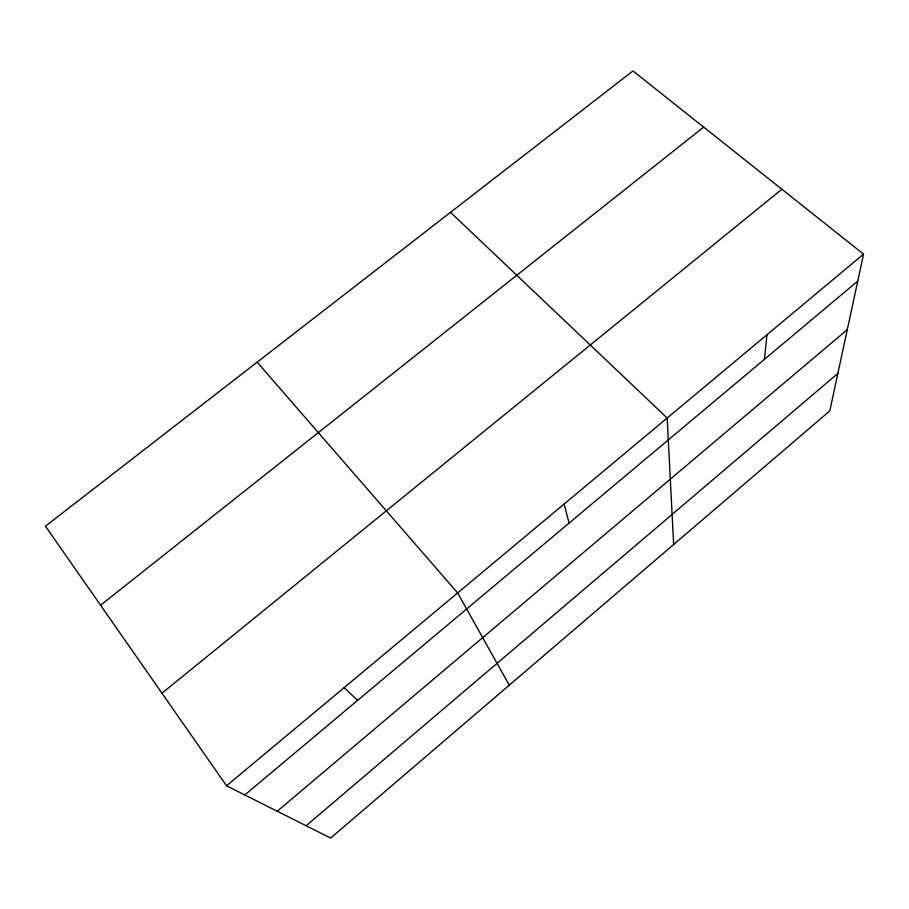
<?xml version="1.0" encoding="UTF-8"?>
<svg xmlns="http://www.w3.org/2000/svg" width="909" height="909" viewBox="0 0 909 909"><rect width="100%" height="100%" fill="white"/><g stroke="black" fill="none" stroke-linecap="round" stroke-linejoin="round"><path stroke-width="1.36" d="M764.469 359.305L766.923 334.773M863.55 254.134L829.792 410.902L330.637 838.053L226.557 785.796L45.45 526.209L632.959 70.947L863.55 254.134L226.557 785.796M306.14 825.758L837.871 373.406M277.234 811.248L847.29 329.637M244.794 794.955L857.744 281.12M161.961 693.215L781.876 189.242M100.581 605.235L703.668 127.124M344.125 687.67L357.589 700.396M450.5 212.331L667.172 418.038L673.649 544.525M257.145 362.168L457.647 592.918L509.279 685.181M564.137 504.041L569.068 523.118"/></g></svg>
